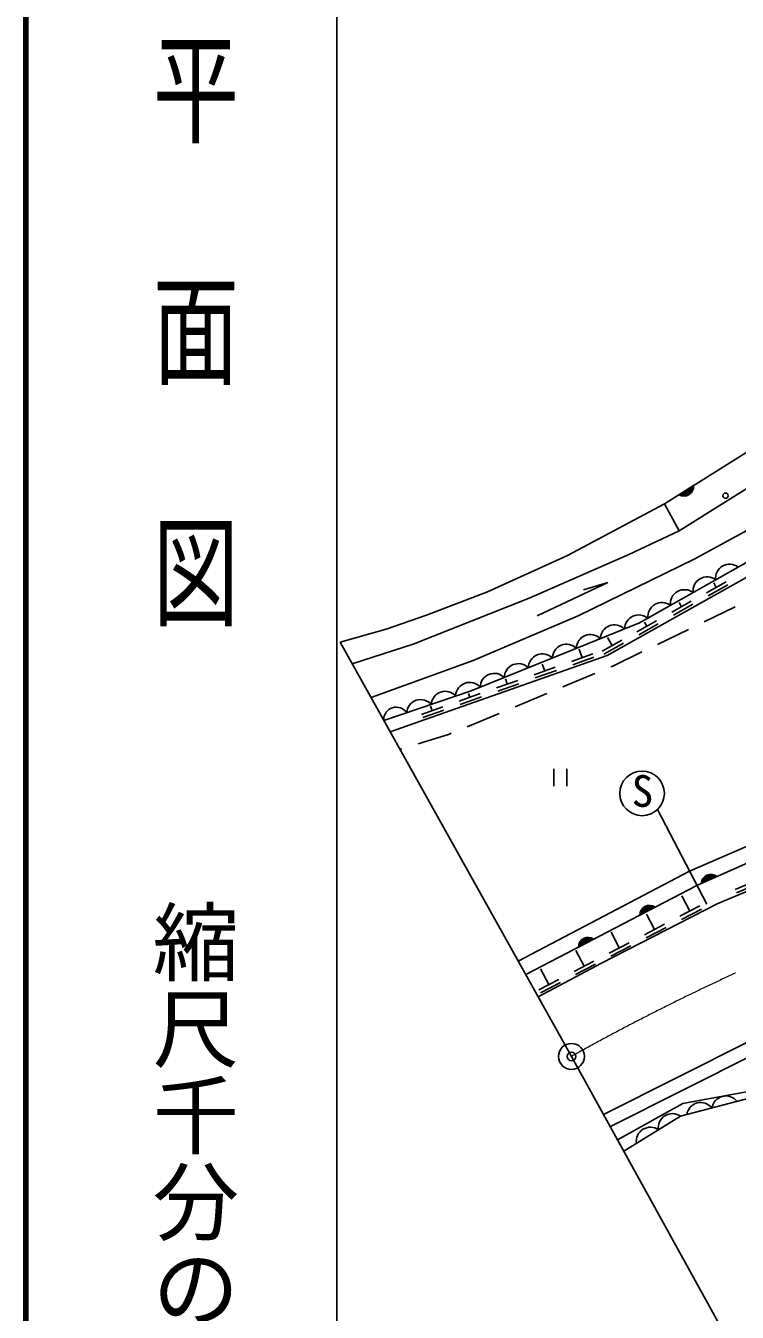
# Model space of a CAD drawing. Units: millimetres, scale not verified. Extents: x 40000 to 680000, y 20000 to 380000.
# Drawn here: x 40000 to 81158, y 267086 to 341528 of the extents above; entities that cross this region are included whole.
import ezdxf
from ezdxf.enums import TextEntityAlignment as Align

# ---------------------------------------------------------------- set-up
doc = ezdxf.new("R2010")
doc.units = ezdxf.units.MM
doc.header["$LTSCALE"] = 1000
doc.header["$PDMODE"] = 32
doc.header["$PDSIZE"] = 500
doc.linetypes.add('CHAIN', pattern=[18.5, 12, -1.5, 3.5, -1.5])
for name, color, linetype, lineweight in [('M-BGD', 7, 'Continuous', 25), ('M-BMK', 2, 'CHAIN', 13), ('M-BMK-SRVR', 3, 'Continuous', 25), ('M-STR-STRC', 7, 'Continuous', 25), ('M-TTL', 2, 'Continuous', 140), ('M-TTL-BAND', 7, 'Continuous', 25)]:
    doc.layers.add(name, color=color, linetype=linetype, lineweight=lineweight)
doc.layers.add('M-OTRS', color=6, linetype='Continuous')
doc.styles.add('@ＭＳ ゴシック', font='')
doc.styles.add('ＭＳ ゴシック', font='')
doc.styles.get('@ＭＳ ゴシック').set_extended_font_data('@MS Gothic')
doc.styles.get('ＭＳ ゴシック').set_extended_font_data('MS Gothic')

msp = doc.modelspace()

# ---------------------------------------------------------------- hatches: boundary and pattern name
at = {"layer": 'M-BGD'}
for points in [[(77787, 314387, 0.6), (78633, 314920)], [(79985, 292304, 0.6), (79071, 291898)], [(76403, 290528, 0.6), (75515, 290066)], [(72854, 288682, 0.6), (71967, 288220)]]:
    msp.add_hatch(color=256, dxfattribs=at).paths.add_polyline_path(points)

# ---------------------------------------------------------------- linework, layer by layer
for p, q in [((76941, 313855), (95304, 325414)), ((96180, 323843), (77800, 312299)), ((76941, 313855), (71333, 310866)), ((77800, 312299), (76941, 313855)), ((83081, 313077), (78660, 310662)), ((74853, 310907), (77800, 312299)), ((84678, 312171), (75509, 306973)), ((71333, 310866), (66707, 308779)), ((69122, 308410), (74853, 310907)), ((78660, 310662), (71947, 307387)), ((73625, 305094), (83941, 310866)), ((69578, 307379), (73672, 309303)), ((73672, 309303), (72264, 308883)), ((80507, 309346), (79373, 308711)), ((80605, 309172), (79470, 308537)), ((79940, 309029), (79795, 309288)), ((62409, 305749), (69122, 308410)), ((66707, 308779), (63186, 307428)), ((78500, 308223), (77365, 307588)), ((78597, 308049), (77463, 307414)), ((77933, 307906), (77794, 308153)), ((81043, 307911), (79244, 307038)), ((63186, 307428), (60853, 306609)), ((75509, 306973), (65766, 303043)), ((71947, 307387), (65888, 304808)), ((76493, 307100), (75358, 306465)), ((76590, 306926), (75456, 306291)), ((75925, 306783), (75793, 307019)), ((60853, 306609), (58186, 305868)), ((74485, 305977), (73351, 305342)), ((73918, 305660), (73661, 306120)), ((78345, 306601), (76545, 305728)), ((58885, 304615), (62409, 305749)), ((72190, 304959), (72015, 305456)), ((74583, 305803), (73449, 305168)), ((75646, 305291), (73964, 304475)), ((65888, 304808), (59976, 302660)), ((61086, 300671), (73625, 305094)), ((70021, 304194), (69880, 304595)), ((72803, 305176), (71577, 304743)), ((72869, 304987), (71644, 304555)), ((73964, 304475), (73844, 304424)), ((67852, 303429), (67745, 303733)), ((70634, 304410), (69408, 303978)), ((70700, 304222), (69475, 303789)), ((72920, 304041), (71073, 303273)), ((65766, 303043), (60716, 301334)), ((68465, 303645), (67239, 303213)), ((68531, 303457), (67306, 303024)), ((66296, 302880), (65070, 302448)), ((66363, 302692), (65137, 302259)), ((65683, 302664), (65605, 302884)), ((70150, 302889), (68303, 302122)), ((64127, 302115), (62901, 301683)), ((64194, 301926), (62968, 301494)), ((63514, 301899), (63422, 302160)), ((67380, 301738), (65533, 300970)), ((64508, 300545), (62702, 299985)), ((64609, 300587), (64508, 300545)), ((61747, 299689), (61651, 299659)), ((70554, 298531), (70554, 297531)), ((71304, 298531), (71304, 297531)), ((78394, 292615), (88075, 296812)), ((87794, 295775), (78823, 291788)), ((86929, 293619), (79997, 290726)), ((68487, 287409), (78394, 292615)), ((82238, 292041), (81038, 291540)), ((82315, 291856), (81115, 291355)), ((78823, 291788), (68920, 286634)), ((78414, 290296), (77951, 291184)), ((79997, 290726), (73311, 287288)), ((78990, 290596), (77837, 289996)), ((79083, 290419), (77930, 289818)), ((76374, 289233), (75907, 290129)), ((74334, 288171), (73863, 289075)), ((76951, 289534), (75798, 288933)), ((77043, 289356), (75890, 288756)), ((74911, 288471), (73758, 287870)), ((75003, 288294), (73850, 287693)), ((72871, 287408), (71718, 286808)), ((72295, 287108), (71819, 288020)), ((73311, 287288), (69647, 285331)), ((70255, 286045), (69775, 286965)), ((72963, 287231), (71810, 286630)), ((70831, 286346), (69678, 285745)), ((70924, 286168), (69771, 285567)), ((73429, 278521), (81900, 282791)), ((73789, 277807), (82236, 282065)), ((78018, 279169), (82432, 279970)), ((74230, 277072), (78018, 279169)), ((81930, 279491), (77877, 278427)), ((77877, 278427), (74598, 276405))]:
    msp.add_line(p, q, dxfattribs=at)
for points in [[(77787, 314387, 0.6), (78633, 314920)], [(79985, 292304, 0.6), (79071, 291898)], [(76403, 290528, 0.6), (75515, 290066)], [(72854, 288682, 0.6), (71967, 288220)]]:
    msp.add_lwpolyline(points, format="xyb", close=True, dxfattribs=at)
msp.add_circle((80479, 314336), 150, dxfattribs=at)
for centre, radius, start, end in [((80715, 309565), 812, 52.17155, 186.93182), ((79410, 308826), 812, 52.17155, 186.93182), ((78105, 308086), 812, 52.17155, 186.93182), ((76801, 307346), 812, 52.17155, 186.93182), ((74056, 306050), 812, 44.58711, 179.34738), ((75471, 306595), 837, 51.32022, 178.25511), ((72665, 305489), 812, 44.58711, 179.34738), ((71274, 304928), 812, 44.58711, 179.34738), ((68492, 303805), 812, 44.58711, 179.34738), ((69883, 304367), 812, 44.58711, 179.34738), ((67101, 303244), 812, 44.58711, 179.34738), ((64269, 302206), 812, 41.32142, 176.08169), ((65678, 302717), 812, 41.32142, 176.08169), ((62848, 301725), 812, 41.32142, 176.08169), ((61434, 301371), 729, 34.1935, 180.57479), ((79047, 278411), 812, 37.33494, 172.09521), ((80498, 278792), 812, 37.33494, 172.09521), ((77403, 277767), 812, 54.28199, 189.04226), ((76126, 276980), 812, 54.28199, 189.04226)]:
    msp.add_arc(centre, radius, start, end, dxfattribs=at)
at = {"layer": 'M-BMK'}
msp.add_arc((136850, 165178), 133730, 98.80506, 119.22017, dxfattribs=at)
at = {"layer": 'M-BMK-SRVR'}
for p, q in [((71567, 281891), (58186, 305868)), ((100458, 229605), (71567, 281891))]:
    msp.add_line(p, q, dxfattribs=at)
msp.add_circle((71567, 281891), 750, dxfattribs=at)
at = {"layer": 'M-OTRS'}
msp.add_point((71568, 281891), dxfattribs=at)
at = {"layer": 'M-STR-STRC'}
msp.add_line((79390, 290696), (76545, 296175), dxfattribs=at)
msp.add_circle((75655, 297108), 1289, dxfattribs=at)
at = {"layer": 'M-TTL'}
msp.add_line((40000, 380000), (40000, 20000), dxfattribs=at)
at = {"layer": 'M-TTL-BAND'}
msp.add_line((58000, 370000), (58000, 20000), dxfattribs=at)

# ---------------------------------------------------------------- texts
at = {"layer": 'M-STR-STRC', "style": 'ＭＳ ゴシック'}
msp.add_text('S', height=1833, dxfattribs=at).set_placement((75051, 295782), align=Align.BOTTOM_LEFT)
at = {"layer": 'M-TTL-BAND', "style": '@ＭＳ ゴシック', "width": 1.4}
msp.add_text('平  面  図', height=3666, rotation=270, dxfattribs=at).set_placement((49777, 306475), align=Align.MIDDLE_RIGHT)
at = {"layer": 'M-TTL-BAND', "style": '@ＭＳ ゴシック'}
msp.add_text('縮尺千分の一', height=3666, rotation=270, dxfattribs=at).set_placement((49777, 261030), align=Align.MIDDLE_RIGHT)

doc.saveas('drawing.dxf')
